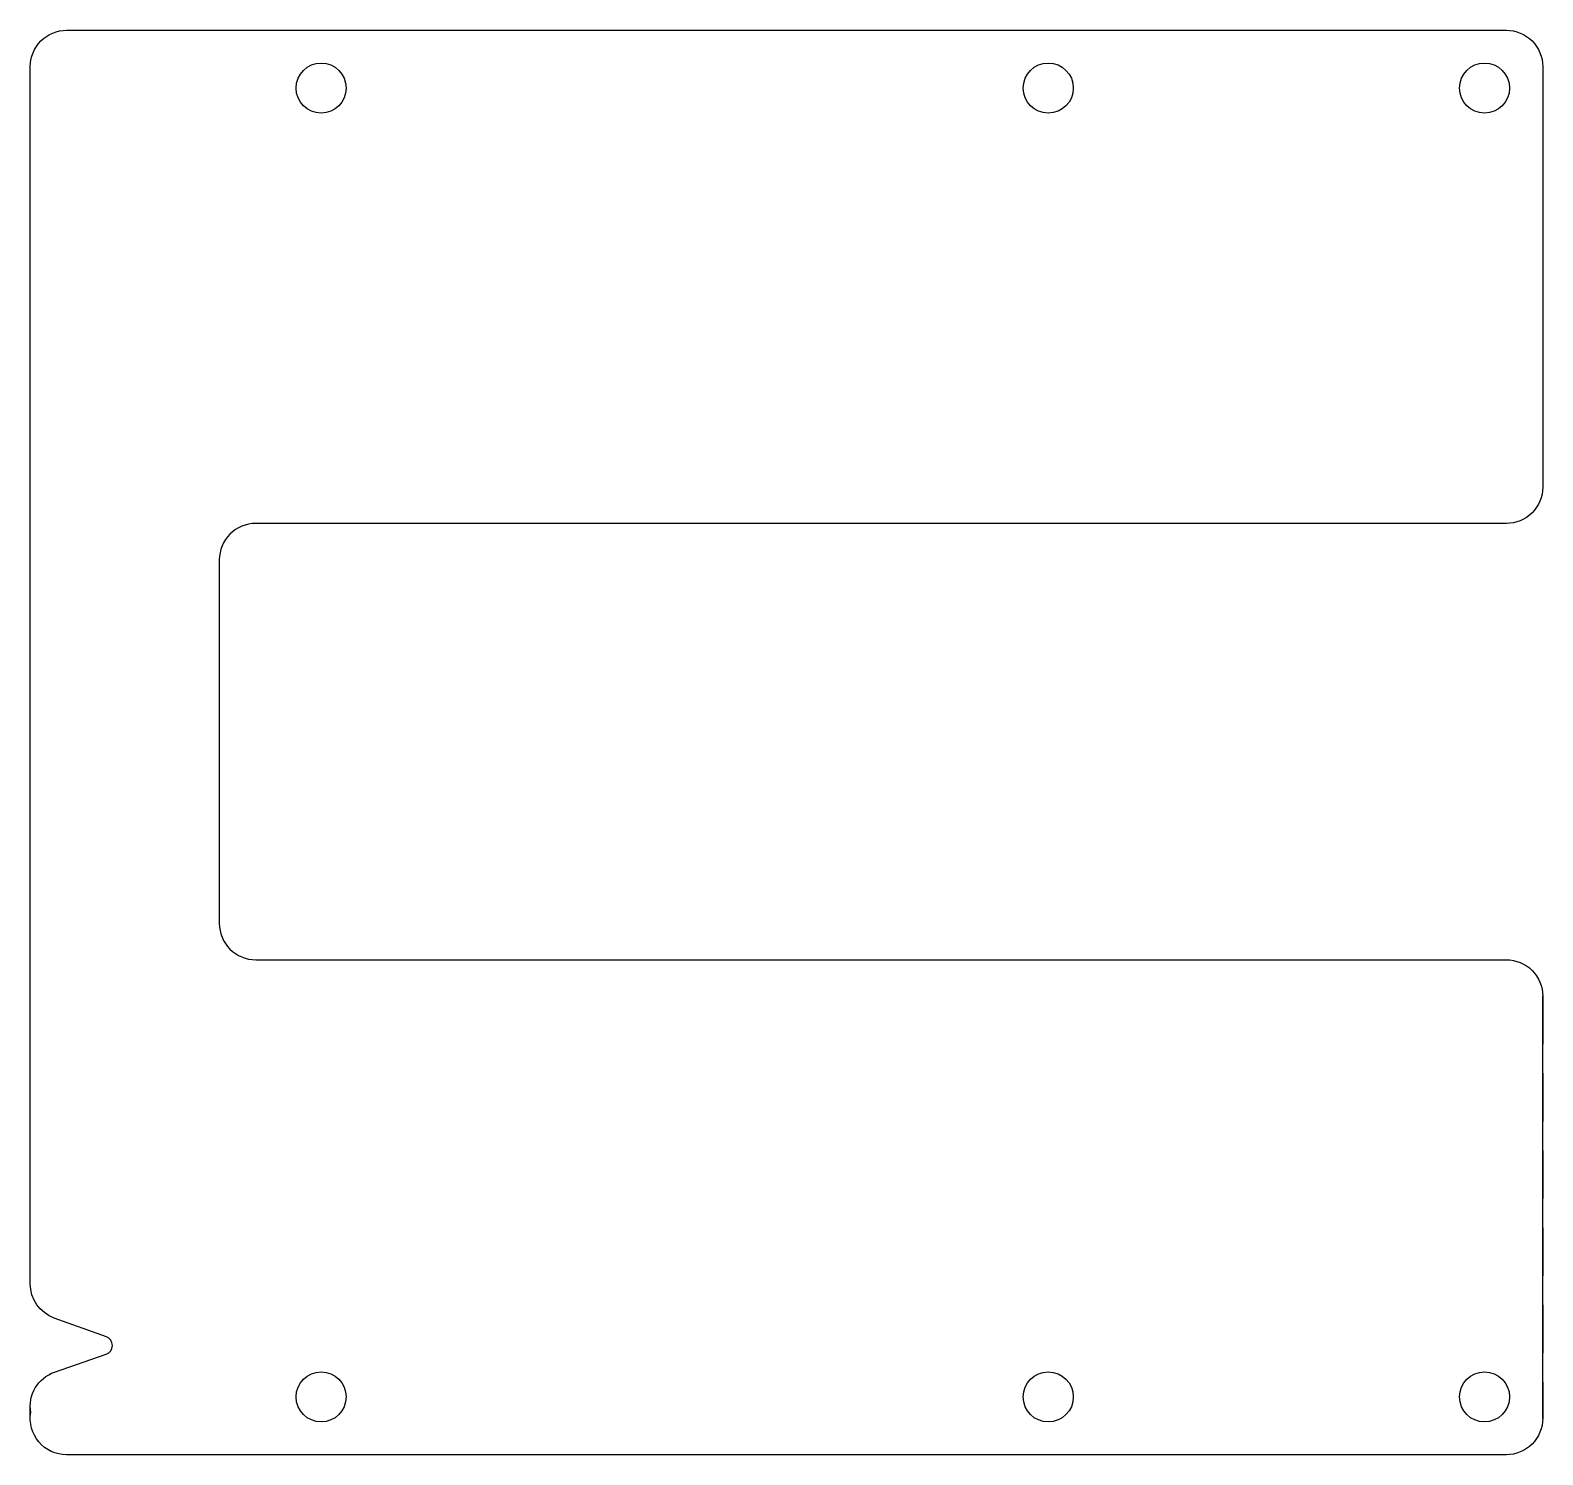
# Model space of a CAD drawing. Header units: inches. Extents: x -5.96 to -0.76, y -2.21 to 2.69.
import ezdxf

# ---------------------------------------------------------------- set-up
doc = ezdxf.new("R2010")
doc.units = ezdxf.units.IN
doc.header["$MEASUREMENT"] = 0
doc.linetypes.add('DASHED', pattern=[0.2067, 0.1654, -0.0413])

msp = doc.modelspace()

# ---------------------------------------------------------------- linework, layer by layer
at = {"color": 181, "linetype": 'DASHED', "lineweight": 25, "true_color": 0xa666ff}
msp.add_line((-0.7557, -0.6355), (-0.7557, -2.0873), dxfattribs=at)
for p, q in [((-0.7557, -2.0873), (-0.7557, -0.6355)), ((-5.9557, -2.0873), (-5.9557, -2.0461)), ((-5.9557, -2.0873), (-5.9557, -2.0461))]:
    msp.add_line(p, q)
msp.add_lwpolyline([(-0.7557, -2.0873, -0.414214), (-0.8807, -2.2123), (-5.8307, -2.2123, -0.463558), (-5.954, -2.0667, -0.365314), (-5.8719, -1.9281), (-5.6943, -1.8662, 0.705693), (-5.6939, -1.8073), (-5.8734, -1.7422, -0.315546), (-5.9557, -1.6247), (-5.9557, 2.5602, -0.414214), (-5.8307, 2.6852), (-0.8807, 2.6852, -0.414214), (-0.7557, 2.5602), (-0.7557, 1.1145, -0.414214), (-0.8807, 0.9895), (-5.1807, 0.9895, 0.414214), (-5.3057, 0.8645), (-5.3057, -0.3855, 0.414214), (-5.1807, -0.5105), (-0.8807, -0.5105, -0.414214), (-0.7557, -0.6355)], format="xyb")
for centre in [(-4.9557, 2.4865), (-2.4557, 2.4865), (-0.9557, 2.4865), (-4.9557, -2.0135), (-2.4557, -2.0135), (-0.9557, -2.0135)]:
    msp.add_circle(centre, 0.086)

doc.saveas('drawing.dxf')
